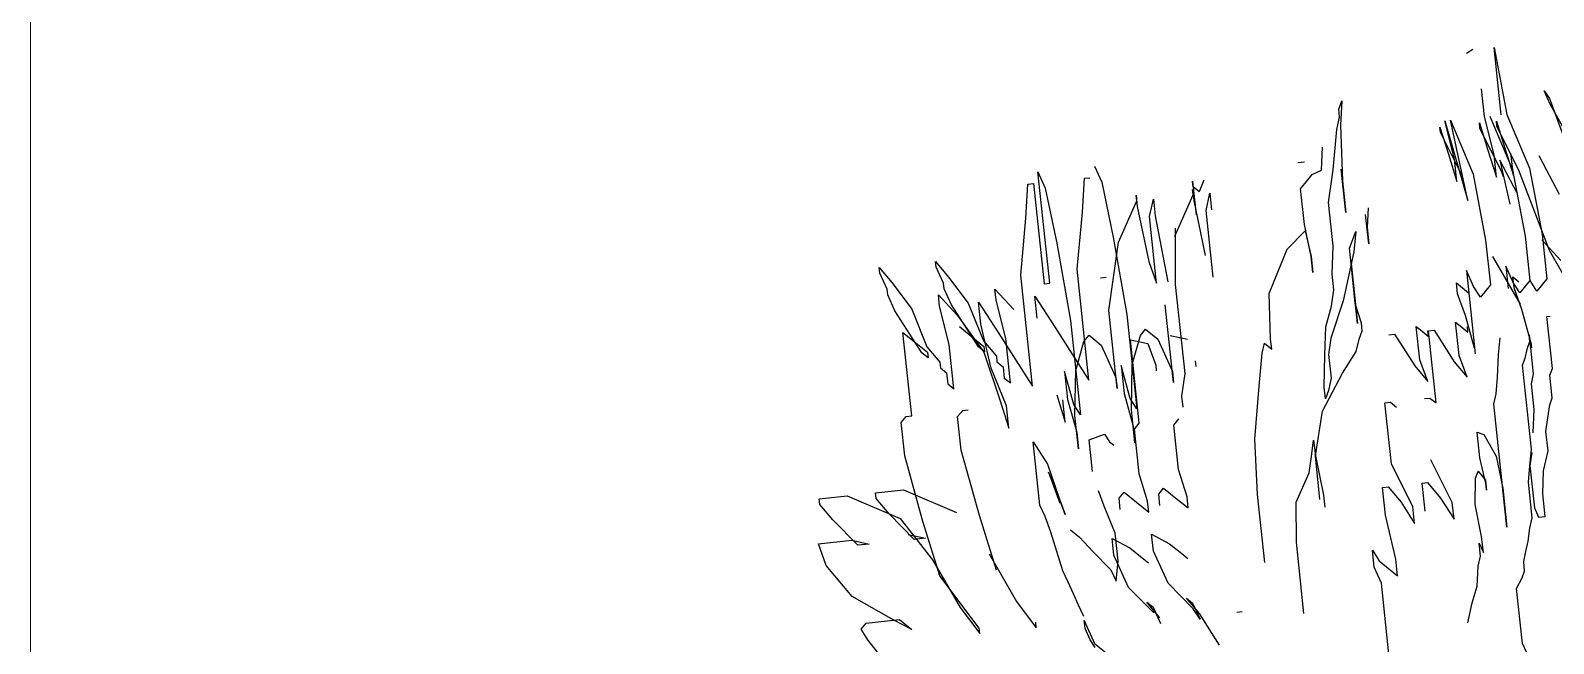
# Model space of a CAD drawing. Header units: millimetres. Extents: x 7703 to 16070, y -6855 to 95.
# Drawn here: x 14838.93 to 14869.52, y -5096.26 to -5083.95 of the extents above; entities that cross this region are included whole.
import ezdxf

# ---------------------------------------------------------------- set-up
doc = ezdxf.new("R2010")
doc.units = ezdxf.units.MM
doc.layers.add('AĞAÇLAR', color=7, linetype='Continuous')
doc.layers.add('Kıtc-014 Elk Tes İşaretler', color=1, linetype='Continuous')
doc.layers.add('kapı', color=6, linetype='Continuous', lineweight=9)

# ---------------------------------------------------------------- blocks, each defined once
blk = doc.blocks.new('A$C06865A3D')
at = {"color": 87}
for p, q in [((0.361, 3.1864), (0.3708, 3.1847)), ((0.3753, 3.181), (0.361, 3.1864)), ((0.2921, 3.1813), (0.3509, 3.1415)), ((0.3472, 3.137), (0.2921, 3.1813)), ((0.3708, 3.1847), (0.4145, 3.1644)), ((0.4182, 3.1689), (0.3753, 3.181)), ((0.276, 3.1569), (0.2776, 3.1644)), ((0.3099, 3.0908), (0.3856, 3.0489)), ((0.3454, 3.0697), (0.3099, 3.0908)), ((0.3136, 3.0954), (0.3701, 3.0723)), ((0.3856, 3.0489), (0.3136, 3.0954)), ((0.3794, 3.1024), (0.4195, 3.0775)), ((0.4095, 3.0931), (0.3794, 3.1024)), ((0.4161, 3.0911), (0.4095, 3.0931)), ((0.3108, 3.0826), (0.3372, 3.0688)), ((0.3153, 3.0789), (0.3108, 3.0826)), ((0.3627, 3.0632), (0.3153, 3.0789)), ((0.4989, 3.0735), (0.4697, 3.0745)), ((0.3372, 3.0688), (0.3636, 3.0549)), ((0.3636, 3.0549), (0.3454, 3.0697)), ((0.3701, 3.0723), (0.4283, 3.0327)), ((0.219, 3.0294), (0.2358, 3.0105)), ((0.2229, 3.021), (0.219, 3.0294)), ((0.4283, 3.0327), (0.4647, 3.0033)), ((0.2293, 3.0157), (0.2229, 3.021)), ((0.2364, 3.0046), (0.2293, 3.0157)), ((0.2358, 3.0105), (0.2785, 2.9706)), ((0.5013, 3.0113), (0.4457, 3.0262)), ((0.2635, 2.972), (0.2364, 3.0046)), ((0.4364, 2.9961), (0.5046, 2.941)), ((0.4537, 2.9896), (0.4364, 2.9961)), ((0.4647, 3.0033), (0.4664, 2.9868)), ((0.2552, 2.9633), (0.2388, 2.9809)), ((0.4381, 2.9797), (0.4545, 2.9814)), ((0.4472, 2.9723), (0.4381, 2.9797)), ((0.4664, 2.9868), (0.4537, 2.9896)), ((0.2514, 2.9532), (0.2552, 2.9633)), ((0.2739, 2.9583), (0.2635, 2.972)), ((0.2688, 2.9785), (0.285, 2.9654)), ((0.3044, 2.9497), (0.2688, 2.9785)), ((0.3175, 2.9699), (0.3312, 2.9544)), ((0.3445, 2.9437), (0.3206, 2.963)), ((0.469, 2.9621), (0.4472, 2.9723)), ((0.2365, 2.9564), (0.2322, 2.9511)), ((0.2524, 2.9436), (0.2514, 2.9532)), ((0.3312, 2.9544), (0.3445, 2.9437)), ((0.5, 2.9446), (0.469, 2.9621)), ((0.2534, 2.934), (0.2524, 2.9436)), ((0.2825, 2.9104), (0.2534, 2.934)), ((0.3258, 2.9431), (0.3394, 2.9267)), ((0.3335, 2.9261), (0.3258, 2.9431)), ((0.3394, 2.9267), (0.3677, 2.8824)), ((0.4406, 2.9177), (0.4488, 2.9186)), ((0.4679, 2.8956), (0.4406, 2.9177)), ((0.4488, 2.9186), (0.4571, 2.9194)), ((0.4571, 2.9194), (0.4525, 2.9231)), ((0.3112, 2.8917), (0.2825, 2.9104)), ((0.2878, 2.9062), (0.3112, 2.8917)), ((0.2882, 2.8795), (0.2878, 2.9062)), ((0.3244, 2.881), (0.3112, 2.8917)), ((0.3112, 2.8917), (0.3244, 2.881)), ((0.4268, 2.8913), (0.4304, 2.8958)), ((0.4304, 2.8958), (0.4688, 2.8874)), ((0.4898, 2.8855), (0.4679, 2.8956)), ((0.4688, 2.8874), (0.4898, 2.8855)), ((0.1754, 2.8687), (0.1808, 2.8568)), ((0.3076, 2.8332), (0.2882, 2.8795)), ((0.1726, 2.8559), (0.168, 2.8596)), ((0.168, 2.8596), (0.1953, 2.8375)), ((0.1808, 2.8568), (0.1726, 2.8559)), ((0.174, 2.8536), (0.1831, 2.8463)), ((0.1785, 2.85), (0.174, 2.8536)), ((0.1896, 2.8636), (0.2032, 2.8526)), ((0.1995, 2.848), (0.1896, 2.8636)), ((0.1956, 2.806), (0.1785, 2.85)), ((0.1831, 2.8463), (0.2322, 2.8141)), ((0.2541, 2.8039), (0.1995, 2.848)), ((0.474, 2.838), (0.4776, 2.8426)), ((0.524, 2.7976), (0.474, 2.838)), ((0.4776, 2.8426), (0.4859, 2.8434)), ((0.3425, 2.8005), (0.3076, 2.8332)), ((0.1366, 2.8075), (0.1457, 2.8001)), ((0.1412, 2.8038), (0.1366, 2.8075)), ((0.1583, 2.7599), (0.1412, 2.8038)), ((0.1522, 2.8175), (0.1659, 2.8064)), ((0.1622, 2.8019), (0.1522, 2.8175)), ((0.1659, 2.8064), (0.2241, 2.7668)), ((0.1897, 2.812), (0.2314, 2.7706)), ((0.1457, 2.8001), (0.1949, 2.7679)), ((0.2168, 2.7577), (0.1622, 2.8019)), ((0.3409, 2.7931), (0.3505, 2.7941)), ((0.3467, 2.784), (0.3409, 2.7931)), ((0.3505, 2.7941), (0.3425, 2.8005)), ((0.5714, 2.7818), (0.524, 2.7976)), ((0.3689, 2.7573), (0.3467, 2.784)), ((0.5348, 2.7738), (0.5385, 2.7783)), ((0.5575, 2.7554), (0.5348, 2.7738)), ((0.5385, 2.7783), (0.5595, 2.7764)), ((0.5595, 2.7764), (0.585, 2.7708)), ((0.585, 2.7708), (0.5714, 2.7818)), ((0.2018, 2.7021), (0.1583, 2.7599)), ((0.1949, 2.7679), (0.2168, 2.7577)), ((0.2314, 2.7706), (0.3042, 2.7118)), ((0.4048, 2.7151), (0.3689, 2.7573)), ((0.0468, 2.7522), (0.0641, 2.7457)), ((0.1377, 2.6786), (0.0468, 2.7522)), ((0.0485, 2.7357), (0.0522, 2.7403)), ((0.0522, 2.7403), (0.134, 2.6741)), ((0.0641, 2.7457), (0.1133, 2.7135)), ((0.5976, 2.7305), (0.5575, 2.7554)), ((0.0721, 2.7091), (0.0485, 2.7357)), ((0.2654, 2.7289), (0.281, 2.7389)), ((0.3028, 2.7287), (0.3074, 2.725)), ((0.6112, 2.7195), (0.5976, 2.7305)), ((0.1102, 2.6632), (0.0721, 2.7091)), ((0.1133, 2.7135), (0.1806, 2.6665)), ((0.3042, 2.7118), (0.3187, 2.6925)), ((0.4477, 2.676), (0.4048, 2.7151)), ((0.5738, 2.7197), (0.5865, 2.7169)), ((0.5874, 2.7086), (0.5738, 2.7197)), ((0.5865, 2.7169), (0.6112, 2.7195)), ((0.6047, 2.7021), (0.5874, 2.7086)), ((0.2655, 2.6506), (0.2018, 2.7021)), ((0.2392, 2.6966), (0.2548, 2.7066)), ((0.3074, 2.6414), (0.2392, 2.6966)), ((0.2548, 2.7066), (0.2767, 2.6964)), ((0.2767, 2.6964), (0.2812, 2.6927)), ((0.7366, 2.5955), (0.6047, 2.7021)), ((0.134, 2.6741), (0.1377, 2.6786)), ((0.5033, 2.631), (0.4477, 2.676)), ((0.2012, 2.5897), (0.1102, 2.6632)), ((0.1806, 2.6665), (0.2579, 2.604)), ((0.2053, 2.6692), (0.2217, 2.6709)), ((0.2061, 2.6609), (0.2053, 2.6692)), ((0.2215, 2.6334), (0.2061, 2.6609)), ((0.2217, 2.6709), (0.2564, 2.6579)), ((0.2564, 2.6579), (0.2655, 2.6506)), ((0.2542, 2.5995), (0.2215, 2.6334)), ((0.3083, 2.6332), (0.3074, 2.6414)), ((0.3447, 2.6038), (0.3083, 2.6332)), ((0.2141, 2.6243), (0.2369, 2.6059)), ((0.2451, 2.6068), (0.2141, 2.6243)), ((0.099, 2.6121), (0.1373, 2.6037)), ((0.1171, 2.5974), (0.099, 2.6121)), ((0.1572, 2.5725), (0.1171, 2.5974)), ((0.1373, 2.6037), (0.1884, 2.5925)), ((0.2369, 2.6059), (0.2678, 2.5884)), ((0.2579, 2.604), (0.2451, 2.6068)), ((0.2815, 2.5774), (0.2542, 2.5995)), ((0.3711, 2.5899), (0.3447, 2.6038)), ((0.0641, 2.5876), (0.0933, 2.5865)), ((0.0732, 2.5802), (0.0641, 2.5876)), ((0.0933, 2.5865), (0.1399, 2.579)), ((0.1884, 2.5925), (0.2012, 2.5897)), ((0.2678, 2.5884), (0.2815, 2.5774)), ((0.3473, 2.5791), (0.3637, 2.5808)), ((0.3637, 2.5808), (0.3802, 2.5826)), ((0.3802, 2.5826), (0.3711, 2.5899)), ((0.1087, 2.559), (0.0732, 2.5802)), ((0.1399, 2.579), (0.1882, 2.555)), ((0.1964, 2.5559), (0.1572, 2.5725)), ((0.3481, 2.5709), (0.3473, 2.5791)), ((0.3572, 2.5635), (0.3481, 2.5709)), ((0.5192, 2.5737), (0.5229, 2.5783)), ((0, 2.5641), (0.021, 2.5622)), ((0.0045, 2.5604), (0, 2.5641)), ((0.0219, 2.554), (0.0045, 2.5604)), ((0.021, 2.5622), (0.0548, 2.5575)), ((0.0264, 2.5503), (0.0219, 2.554)), ((0.0437, 2.5438), (0.0264, 2.5503)), ((0.0548, 2.5575), (0.094, 2.5408)), ((0.1451, 2.5296), (0.1087, 2.559)), ((0.1882, 2.555), (0.2146, 2.5412)), ((0.2146, 2.5412), (0.1964, 2.5559)), ((0.0948, 2.5326), (0.0437, 2.5438)), ((0.0656, 2.5337), (0.0738, 2.5345)), ((0.1338, 2.4785), (0.0656, 2.5337)), ((0.0738, 2.5345), (0.0985, 2.5372)), ((0.094, 2.5408), (0.115, 2.5389)), ((0.1031, 2.5335), (0.0948, 2.5326)), ((0.0985, 2.5372), (0.1031, 2.5335)), ((0.115, 2.5389), (0.1195, 2.5352)), ((0.1195, 2.5352), (0.1278, 2.5361)), ((0.1278, 2.5361), (0.1368, 2.5287)), ((0.3726, 2.536), (0.3927, 2.5423)), ((0.3863, 2.525), (0.3726, 2.536)), ((0.3927, 2.5423), (0.4092, 2.5441)), ((0.4092, 2.5441), (0.4174, 2.5449)), ((0.1368, 2.5287), (0.1451, 2.5296)), ((0.4209, 2.512), (0.3863, 2.525)), ((0.4584, 2.5118), (0.4209, 2.512)), ((0.4456, 2.5146), (0.4538, 2.5155)), ((0.4666, 2.5127), (0.4456, 2.5146)), ((0.4538, 2.5155), (0.4711, 2.509)), ((0.1301, 2.4739), (0.1338, 2.4785)), ((0.131, 2.4657), (0.1301, 2.4739)), ((0.1583, 2.4437), (0.131, 2.4657)), ((0.2202, 2.4086), (0.1583, 2.4437)), ((0.273, 2.381), (0.2202, 2.4086)), ((0.1451, 2.3715), (0.2009, 2.3941)), ((0.2009, 2.3941), (0.2557, 2.3874)), ((0.2557, 2.3874), (0.3114, 2.3726)), ((0.3406, 2.3715), (0.273, 2.381)), ((0.1267, 2.3488), (0.1451, 2.3715)), ((0.3114, 2.3726), (0.3451, 2.3678)), ((0.3451, 2.3678), (0.3406, 2.3715)), ((0.1312, 2.3451), (0.1267, 2.3488)), ((0.1522, 2.3432), (0.1312, 2.3451)), ((0.1897, 2.343), (0.1522, 2.3432)), ((0.1594, 2.3148), (0.1814, 2.3421)), ((0.1814, 2.3421), (0.197, 2.3521)), ((0.197, 2.3521), (0.1897, 2.343)), ((0.1812, 2.3046), (0.1594, 2.3148)), ((0.2717, 2.3143), (0.2232, 2.3008)), ((0.2533, 2.2915), (0.2754, 2.3188)), ((0.2919, 2.3206), (0.2717, 2.3143)), ((0.2754, 2.3188), (0.2919, 2.3206)), ((0.2232, 2.3008), (0.1812, 2.3046)), ((0.2542, 2.2833), (0.2533, 2.2915)), ((0.267, 2.2805), (0.2542, 2.2833)), ((0.3217, 2.2738), (0.267, 2.2805))]:
    blk.add_line(p, q, dxfattribs=at)
at = {"color": 85}
for p, q in [((0.336, 3.1232), (0.3133, 3.1415)), ((0.3715, 3.102), (0.336, 3.1232)), ((0.3397, 3.1277), (0.3962, 3.1046)), ((0.4356, 3.1254), (0.4055, 3.1347)), ((0.4492, 3.1212), (0.4356, 3.1254)), ((0.3369, 3.1149), (0.3633, 3.1011)), ((0.3414, 3.1112), (0.3369, 3.1149)), ((0.3889, 3.0955), (0.3414, 3.1112)), ((0.3633, 3.1011), (0.3897, 3.0873)), ((0.3897, 3.0873), (0.3715, 3.102)), ((0.3948, 3.0928), (0.3889, 3.0955)), ((0.3962, 3.1046), (0.4545, 3.065)), ((0.4545, 3.065), (0.4908, 3.0356)), ((0.4625, 3.0284), (0.4807, 3.0137)), ((0.4798, 3.0219), (0.4625, 3.0284)), ((0.4908, 3.0356), (0.4926, 3.0191)), ((0.4926, 3.0191), (0.4798, 3.0219))]:
    blk.add_line(p, q, dxfattribs=at)
at = {"color": 84}
for p, q in [((0.3509, 3.1415), (0.4074, 3.1184)), ((0.3481, 3.1288), (0.3745, 3.1149)), ((0.3526, 3.1251), (0.3481, 3.1288)), ((0.4001, 3.1093), (0.3526, 3.1251)), ((0.3745, 3.1149), (0.4009, 3.1011)), ((0.4009, 3.1011), (0.3827, 3.1158)), ((0.483, 3.0724), (0.4001, 3.1093)), ((0.4074, 3.1184), (0.4657, 3.0789)), ((0.4657, 3.0789), (0.502, 3.0494)), ((0.5386, 3.0575), (0.483, 3.0724)), ((0.502, 3.0494), (0.5038, 3.033)), ((0.4754, 3.0258), (0.4836, 3.0267)), ((0.5038, 3.033), (0.491, 3.0358)), ((0.4845, 3.0185), (0.4754, 3.0258)), ((0.5064, 3.0083), (0.4845, 3.0185)), ((0.5373, 2.9908), (0.5064, 3.0083)), ((0.5419, 2.9871), (0.5373, 2.9908)), ((0.5373, 2.9908), (0.5419, 2.9871)), ((0.4667, 2.95), (0.475, 2.9509)), ((0.494, 2.9279), (0.4667, 2.95)), ((0.475, 2.9509), (0.4832, 2.9517)), ((0.4832, 2.9517), (0.4787, 2.9554)), ((0.4529, 2.9236), (0.4566, 2.9281)), ((0.512, 2.8758), (0.4529, 2.9236)), ((0.4566, 2.9281), (0.4949, 2.9197)), ((0.5159, 2.9178), (0.494, 2.9279)), ((0.4949, 2.9197), (0.5159, 2.9178)), ((0.5001, 2.8703), (0.5038, 2.8749)), ((0.5038, 2.8749), (0.512, 2.8758)), ((0.5975, 2.8141), (0.5501, 2.8299)), ((0.5609, 2.8061), (0.5646, 2.8106)), ((0.5837, 2.7877), (0.5609, 2.8061)), ((0.5646, 2.8106), (0.5856, 2.8087)), ((0.5856, 2.8087), (0.6112, 2.8031)), ((0.6112, 2.8031), (0.5975, 2.8141)), ((0.0841, 2.7983), (0.1014, 2.7918)), ((0.1014, 2.7918), (0.1506, 2.7596)), ((0.0858, 2.7819), (0.0895, 2.7864)), ((0.1094, 2.7552), (0.0858, 2.7819)), ((0.1506, 2.7596), (0.2179, 2.7127)), ((0.1475, 2.7094), (0.1094, 2.7552)), ((0.3028, 2.6967), (0.2391, 2.7482)), ((0.1714, 2.7202), (0.175, 2.7248)), ((0.2385, 2.6358), (0.1475, 2.7094)), ((0.2179, 2.7127), (0.2952, 2.6502)), ((0.2426, 2.7153), (0.2591, 2.7171)), ((0.2435, 2.7071), (0.2426, 2.7153)), ((0.2591, 2.7171), (0.2937, 2.7041)), ((0.2588, 2.6796), (0.2435, 2.7071)), ((0.2937, 2.7041), (0.3028, 2.6967)), ((0.2915, 2.6456), (0.2588, 2.6796)), ((0.2515, 2.6705), (0.2742, 2.6521)), ((0.2824, 2.653), (0.2515, 2.6705)), ((0.3344, 2.6655), (0.3336, 2.6737)), ((0.3708, 2.6361), (0.3344, 2.6655)), ((0.1363, 2.6582), (0.1746, 2.6498)), ((0.1545, 2.6435), (0.1363, 2.6582)), ((0.1746, 2.6498), (0.2257, 2.6386)), ((0.2742, 2.6521), (0.3052, 2.6346)), ((0.2952, 2.6502), (0.2824, 2.653)), ((0.3188, 2.6236), (0.2915, 2.6456)), ((0.1014, 2.6337), (0.1306, 2.6327)), ((0.1105, 2.6264), (0.1014, 2.6337)), ((0.2257, 2.6386), (0.2385, 2.6358)), ((0.3052, 2.6346), (0.3188, 2.6236)), ((0.3972, 2.6222), (0.3708, 2.6361)), ((0.146, 2.6052), (0.1105, 2.6264)), ((0.3734, 2.6114), (0.3899, 2.6131)), ((0.3899, 2.6131), (0.4063, 2.6149)), ((0.4063, 2.6149), (0.3972, 2.6222)), ((0.0373, 2.6103), (0.0583, 2.6083)), ((0.0419, 2.6066), (0.0373, 2.6103)), ((0.0592, 2.6001), (0.0419, 2.6066)), ((0.0583, 2.6083), (0.0921, 2.6036)), ((0.0637, 2.5964), (0.0592, 2.6001)), ((0.0811, 2.59), (0.0637, 2.5964)), ((0.0921, 2.6036), (0.1313, 2.587)), ((0.1824, 2.5758), (0.146, 2.6052)), ((0.2255, 2.6012), (0.2519, 2.5873)), ((0.2519, 2.5873), (0.2337, 2.602)), ((0.3743, 2.6032), (0.3734, 2.6114)), ((0.3834, 2.5958), (0.3743, 2.6032)), ((0.1322, 2.5788), (0.0811, 2.59)), ((0.1029, 2.5798), (0.1112, 2.5807)), ((0.1112, 2.5807), (0.1358, 2.5833)), ((0.1313, 2.587), (0.1523, 2.5851)), ((0.1358, 2.5833), (0.1404, 2.5796)), ((0.1523, 2.5851), (0.1568, 2.5814)), ((0.1568, 2.5814), (0.1651, 2.5823)), ((0.1651, 2.5823), (0.1742, 2.5749)), ((0.1404, 2.5796), (0.1322, 2.5788)), ((0.1742, 2.5749), (0.1824, 2.5758)), ((0.3987, 2.5683), (0.4189, 2.5746)), ((0.4124, 2.5573), (0.3987, 2.5683)), ((0.4189, 2.5746), (0.4353, 2.5764)), ((0.4353, 2.5764), (0.4436, 2.5772)), ((0.447, 2.5443), (0.4124, 2.5573)), ((0.4845, 2.5441), (0.447, 2.5443)), ((0.4717, 2.547), (0.4799, 2.5478)), ((0.4927, 2.545), (0.4717, 2.547)), ((0.4799, 2.5478), (0.4973, 2.5413)), ((0.4973, 2.5413), (0.4845, 2.5441)), ((0.531, 2.5366), (0.4927, 2.545)), ((0.1675, 2.5201), (0.1711, 2.5246)), ((0.1683, 2.5119), (0.1675, 2.5201)), ((0.1956, 2.4898), (0.1683, 2.5119)), ((0.2575, 2.4548), (0.1956, 2.4898)), ((0.3104, 2.4271), (0.2575, 2.4548)), ((0.1824, 2.4177), (0.2383, 2.4403)), ((0.293, 2.4336), (0.3487, 2.4187)), ((0.164, 2.3949), (0.1824, 2.4177)), ((0.3487, 2.4187), (0.3825, 2.414)), ((0.3825, 2.414), (0.3779, 2.4177)), ((0.1685, 2.3912), (0.164, 2.3949)), ((0.1895, 2.3893), (0.1685, 2.3912)), ((0.227, 2.3891), (0.1895, 2.3893)), ((0.2188, 2.3883), (0.2344, 2.3982)), ((0.2344, 2.3982), (0.227, 2.3891))]:
    blk.add_line(p, q, dxfattribs=at)
at = {"color": 72}
for p, q in [((0.5301, 3.0216), (0.5322, 3.0242)), ((0.5725, 2.9873), (0.5301, 3.0216)), ((0.5305, 2.995), (0.5622, 2.9693)), ((0.5358, 2.9907), (0.5305, 2.995)), ((0.5389, 2.9838), (0.5358, 2.9907)), ((0.5447, 2.9747), (0.5389, 2.9838)), ((0.5756, 2.9804), (0.5725, 2.9873)), ((0.5941, 2.9654), (0.5756, 2.9804)), ((0.2785, 2.9706), (0.3044, 2.9497)), ((0.5223, 2.9578), (0.5112, 2.9711)), ((0.5479, 2.9678), (0.5447, 2.9747)), ((0.6167, 2.9121), (0.5479, 2.9678)), ((0.5622, 2.9693), (0.568, 2.9602)), ((0.5973, 2.9585), (0.5941, 2.9654)), ((0.2842, 2.9446), (0.2739, 2.9583)), ((0.5387, 2.9401), (0.5223, 2.9578)), ((0.568, 2.9602), (0.5892, 2.9431)), ((0.6057, 2.9473), (0.5973, 2.9585)), ((0.6142, 2.936), (0.6057, 2.9473)), ((0.3198, 2.9158), (0.2842, 2.9446)), ((0.5497, 2.9268), (0.5387, 2.9401)), ((0.5892, 2.9431), (0.6056, 2.9254)), ((0.6301, 2.9232), (0.6142, 2.936)), ((0.3398, 2.8942), (0.3198, 2.9158)), ((0.395, 2.8764), (0.3335, 2.9261)), ((0.3432, 2.9183), (0.395, 2.8764)), ((0.3788, 2.8895), (0.3432, 2.9183)), ((0.5555, 2.9177), (0.5497, 2.9268)), ((0.6562, 2.8363), (0.5555, 2.9177)), ((0.6417, 2.905), (0.6301, 2.9232)), ((0.6278, 2.8987), (0.6167, 2.9121)), ((0.6194, 2.9099), (0.6278, 2.8987)), ((0.6581, 2.8874), (0.6417, 2.905)), ((0.3528, 2.8837), (0.3398, 2.8942)), ((0.3631, 2.87), (0.3528, 2.8837)), ((0.3976, 2.8796), (0.3788, 2.8895)), ((0.5639, 2.8846), (0.5708, 2.8878)), ((0.585, 2.8675), (0.5639, 2.8846)), ((0.5708, 2.8878), (0.5958, 2.8808)), ((0.6278, 2.8987), (0.6622, 2.8709)), ((0.6389, 2.8854), (0.6278, 2.8987)), ((0.668, 2.8618), (0.6389, 2.8854)), ((0.6766, 2.8724), (0.6581, 2.8874)), ((0.374, 2.8505), (0.3631, 2.87)), ((0.3677, 2.8824), (0.3864, 2.8458)), ((0.4041, 2.8744), (0.3976, 2.8796)), ((0.408, 2.8659), (0.4041, 2.8744)), ((0.6084, 2.853), (0.585, 2.8675)), ((0.5958, 2.8808), (0.6244, 2.862)), ((0.6622, 2.8709), (0.6723, 2.8671)), ((0.6723, 2.8671), (0.6766, 2.8724)), ((0.415, 2.8548), (0.408, 2.8659)), ((0.4207, 2.8288), (0.415, 2.8548)), ((0.5935, 2.8563), (0.6057, 2.8552)), ((0.5966, 2.8494), (0.5935, 2.8563)), ((0.6057, 2.8552), (0.6137, 2.8487)), ((0.6137, 2.8487), (0.6084, 2.853)), ((0.6244, 2.862), (0.6562, 2.8363)), ((0.6738, 2.8527), (0.668, 2.8618)), ((0.6823, 2.8415), (0.6738, 2.8527)), ((0.3941, 2.8289), (0.374, 2.8505)), ((0.3864, 2.8458), (0.3967, 2.8321)), ((0.6157, 2.8296), (0.5966, 2.8494)), ((0.6881, 2.8324), (0.6823, 2.8415)), ((0.4173, 2.8047), (0.3941, 2.8289)), ((0.3967, 2.8321), (0.4161, 2.8164)), ((0.4341, 2.7858), (0.4207, 2.8288)), ((0.6443, 2.8108), (0.6157, 2.8296)), ((0.6939, 2.8234), (0.6881, 2.8324)), ((0.7018, 2.8169), (0.6939, 2.8234)), ((0.4161, 2.8164), (0.4232, 2.8053)), ((0.4271, 2.7969), (0.4173, 2.8047)), ((0.4232, 2.8053), (0.4271, 2.7969)), ((0.6576, 2.8001), (0.6443, 2.8108)), ((0.6475, 2.8039), (0.6576, 2.8001)), ((0.6581, 2.7953), (0.6475, 2.8039)), ((0.705, 2.81), (0.7018, 2.8169)), ((0.7086, 2.7983), (0.705, 2.81)), ((0.6639, 2.7862), (0.6581, 2.7953)), ((0.7536, 2.7619), (0.7086, 2.7983)), ((0.4619, 2.7473), (0.4341, 2.7858)), ((0.6776, 2.7707), (0.6639, 2.7862)), ((0.4593, 2.744), (0.4489, 2.7577)), ((0.4489, 2.7577), (0.4619, 2.7473)), ((0.6865, 2.7547), (0.6776, 2.7707)), ((0.7637, 2.7581), (0.7536, 2.7619)), ((0.4696, 2.7303), (0.4593, 2.744)), ((0.4975, 2.7185), (0.4619, 2.7473)), ((0.4619, 2.7473), (0.4969, 2.7243)), ((0.6981, 2.7366), (0.6865, 2.7547)), ((0.4818, 2.699), (0.4696, 2.7303)), ((0.4969, 2.7243), (0.5066, 2.7165)), ((0.5115, 2.6696), (0.4818, 2.699)), ((0.5698, 2.6225), (0.5115, 2.6696)), ((0.2828, 2.592), (0.29, 2.6075)), ((0.29, 2.6075), (0.2991, 2.6056)), ((0.2991, 2.6056), (0.305, 2.6062)), ((0.3087, 2.571), (0.2828, 2.592)), ((0.2428, 2.5492), (0.2701, 2.5432)), ((0.2946, 2.5073), (0.2428, 2.5492)), ((0.343, 2.554), (0.3275, 2.5612)), ((0.3709, 2.5421), (0.343, 2.554)), ((0.2701, 2.5432), (0.3045, 2.5262)), ((0.2766, 2.538), (0.3077, 2.5235)), ((0.2889, 2.5334), (0.2766, 2.538)), ((0.3201, 2.5189), (0.2889, 2.5334)), ((0.3936, 2.5238), (0.3709, 2.5421)), ((0.3045, 2.5262), (0.3201, 2.5189)), ((0.4071, 2.5075), (0.3936, 2.5238)), ((0.3069, 2.5027), (0.2946, 2.5073)), ((0.3225, 2.4955), (0.3069, 2.5027)), ((0.3356, 2.5117), (0.3473, 2.5129)), ((0.3473, 2.5129), (0.3681, 2.5122)), ((0.3681, 2.5122), (0.3948, 2.5121)), ((0.3948, 2.5121), (0.4071, 2.5075)), ((0.3413, 2.4857), (0.3225, 2.4955)), ((0.3601, 2.4758), (0.3413, 2.4857)), ((0.3725, 2.4712), (0.3601, 2.4758)), ((0.3848, 2.4666), (0.3725, 2.4712)), ((0.3971, 2.462), (0.3848, 2.4666)), ((0.4094, 2.4574), (0.3971, 2.462)), ((0.4127, 2.4547), (0.4373, 2.4455)), ((0.4191, 2.4495), (0.4127, 2.4547)), ((0.4315, 2.4449), (0.4191, 2.4495)), ((0.4406, 2.4429), (0.4315, 2.4449)), ((0.4373, 2.4455), (0.4725, 2.4493))]:
    blk.add_line(p, q, dxfattribs=at)
at = {"color": 21}
blk.add_line((0.3187, 2.6925), (0.3278, 2.6852), dxfattribs=at)
blk = doc.blocks.new('21')
at = {"layer": 'AĞAÇLAR', "xscale": 100.0000000000477, "yscale": 100.0000000000477, "zscale": 100.0000000000477, "rotation": 224.9999999999528}
blk.add_blockref('A$C06865A3D', (6127.91, 8049.89), dxfattribs=at)

msp = doc.modelspace()

# ---------------------------------------------------------------- linework, layer by layer
at = {"layer": 'Kıtc-014 Elk Tes İşaretler', "lineweight": 20, "ltscale": 0.29}
msp.add_lwpolyline([(14913.669, -4168.639), (14838.932, -4168.639), (14838.932, -5163.483), (14913.669, -5163.483)], close=True, dxfattribs=at)

# ---------------------------------------------------------------- block references
at = {"layer": 'kapı', "color": 7, "xscale": 0.1920239999773912, "yscale": 0.1920239999773912, "zscale": 0.1920239999773912, "rotation": 90}
msp.add_blockref('21', (16366.931, -6300.232, 469.979), dxfattribs=at)

doc.saveas('drawing.dxf')
